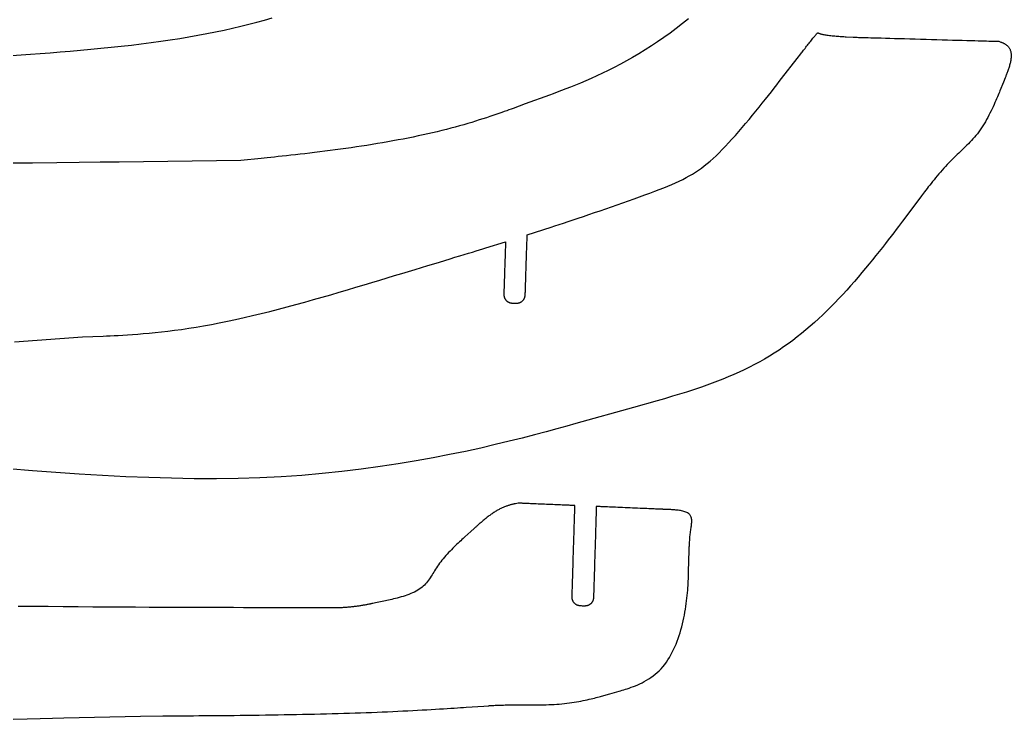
# Model space of a CAD drawing. Header units: millimetres. Extents: x -1769 to -890, y 59 to 562.
# Drawn here: x -1111.6 to -893.7, y 60.2 to 214 of the extents above; entities that cross this region are included whole.
import ezdxf

# ---------------------------------------------------------------- set-up
doc = ezdxf.new("R2010")
doc.units = ezdxf.units.MM

msp = doc.modelspace()

# ---------------------------------------------------------------- linework, layer by layer
at = {"flags": 128}
for points in [[(-964.60892, 214.228258), (-965.95639, 213.151328), (-967.311592, 212.102692), (-968.673319, 211.084442), (-970.040367, 210.098671), (-971.41153, 209.14747), (-972.785603, 208.232929), (-974.160986, 207.356683), (-975.534508, 206.518521), (-976.902604, 205.717778), (-978.261707, 204.953786), (-979.608251, 204.225875), (-980.938671, 203.533379), (-982.249402, 202.875632), (-983.536878, 202.251962), (-984.797533, 201.661705), (-986.027801, 201.104191), (-987.224117, 200.578753), (-988.382916, 200.084724), (-989.500632, 199.621435), (-990.573697, 199.18822), (-991.598549, 198.78441), (-992.57162, 198.409337), (-993.489346, 198.062334), (-994.34816, 197.742733), (-995.144498, 197.449867), (-1000.515353, 195.489807), (-1003.198463, 194.510764), (-1003.620871, 194.356721), (-1004.082426, 194.18893), (-1004.582033, 194.008327), (-1005.118592, 193.815851), (-1005.691006, 193.612438), (-1006.298178, 193.399025), (-1006.939008, 193.176551), (-1007.612399, 192.945951), (-1008.317254, 192.708164), (-1009.052472, 192.464125), (-1009.816958, 192.214774), (-1010.609614, 191.961046), (-1011.429341, 191.703881), (-1012.275042, 191.444213), (-1013.145617, 191.182982), (-1014.03997, 190.921123), (-1014.957002, 190.659574), (-1015.895616, 190.399273), (-1016.854714, 190.141156), (-1017.833197, 189.886161), (-1018.82999, 189.635077), (-1019.844101, 189.388093), (-1020.874566, 189.145251), (-1021.920415, 188.906594), (-1022.980681, 188.672162), (-1024.054396, 188.441997), (-1025.140592, 188.216142), (-1026.238302, 187.994637), (-1027.346557, 187.777524), (-1028.46439, 187.564845), (-1029.590834, 187.356642), (-1030.72492, 187.152955), (-1031.865681, 186.953828), (-1033.012148, 186.759301), (-1034.163356, 186.569415), (-1035.318335, 186.384214), (-1036.476118, 186.203738), (-1037.635737, 186.028028), (-1038.796225, 185.857127), (-1039.956613, 185.691077), (-1041.115626, 185.529918), (-1042.270751, 185.373693), (-1043.41917, 185.222444), (-1044.558062, 185.076214), (-1045.684606, 184.935043), (-1046.795983, 184.798976), (-1047.889374, 184.668054), (-1048.961957, 184.542317), (-1050.010913, 184.42181), (-1051.033421, 184.306574), (-1052.026663, 184.196651), (-1052.987817, 184.092083), (-1053.914065, 183.992914), (-1054.802585, 183.899183), (-1055.650558, 183.810935), (-1056.455163, 183.728211), (-1057.213581, 183.651052), (-1057.922993, 183.579502), (-1058.580576, 183.513603), (-1063.014666, 183.071083), (-1089.733371, 182.722558), (-1093.938943, 182.668047), (-1098.529545, 182.610598), (-1103.489429, 182.5525), (-1108.802844, 182.496043), (-1114.454043, 182.443515)], [(-1113.322045, 206.138228), (-1111.299636, 206.273062), (-1109.221792, 206.41729), (-1107.096166, 206.571212), (-1104.930405, 206.735125), (-1102.732157, 206.909328), (-1100.509073, 207.09412), (-1098.268801, 207.289799), (-1096.018988, 207.496667), (-1093.767287, 207.715019), (-1091.521343, 207.945157), (-1089.288807, 208.187377), (-1087.077327, 208.441981), (-1084.893422, 208.709263), (-1082.739089, 208.989513), (-1080.615195, 209.283015), (-1078.522607, 209.590057), (-1076.462192, 209.910925), (-1074.434816, 210.245904), (-1072.441347, 210.595281), (-1070.482651, 210.959341), (-1068.559596, 211.338372), (-1066.673048, 211.732659), (-1064.823874, 212.142488), (-1063.01294, 212.568144), (-1061.241115, 213.009916), (-1059.509265, 213.468086), (-1057.818256, 213.942944), (-1056.168956, 214.434775)], [(-1112.793127, 143.221349), (-1097.852457, 144.29121), (-1093.260773, 144.470418), (-1092.537838, 144.498867), (-1091.747559, 144.531345), (-1090.891469, 144.569196), (-1089.9711, 144.613759), (-1088.987983, 144.666377), (-1087.94365, 144.728392), (-1086.839633, 144.801145), (-1085.677465, 144.885977), (-1084.458676, 144.984231), (-1083.184799, 145.097248), (-1081.857367, 145.226369), (-1080.477909, 145.372937), (-1079.04796, 145.538293), (-1077.569049, 145.723778), (-1076.04271, 145.930735), (-1074.470475, 146.160506), (-1072.853875, 146.414431), (-1071.194442, 146.693852), (-1069.493708, 147.000111), (-1067.753205, 147.33455), (-1065.974949, 147.697916), (-1064.162897, 148.088581), (-1062.321488, 148.504323), (-1060.455164, 148.94292), (-1058.568364, 149.402148), (-1056.665528, 149.879787), (-1054.751098, 150.373612), (-1052.829512, 150.881403), (-1050.905213, 151.400936), (-1048.98264, 151.929989), (-1047.066233, 152.46634), (-1045.160434, 153.007768), (-1043.269681, 153.552049), (-1041.398416, 154.09696), (-1039.55108, 154.640281), (-1037.732111, 155.179788), (-1035.945951, 155.713258), (-1034.197041, 156.238471), (-1032.48982, 156.753203), (-1030.828728, 157.255232), (-1029.217517, 157.742687), (-1027.657174, 158.215098), (-1026.147999, 158.672348), (-1024.69029, 159.11432), (-1023.284346, 159.540893), (-1021.930463, 159.951952), (-1020.628945, 160.347378), (-1019.380085, 160.727053), (-1018.184185, 161.090859), (-1017.041542, 161.438679), (-1015.952456, 161.770394), (-1014.917225, 162.085885), (-1013.936146, 162.385037), (-1013.00952, 162.66773), (-1012.137645, 162.933846), (-1011.320818, 163.183268), (-1010.55934, 163.415877), (-1009.853507, 163.631557), (-1009.203621, 163.830187), (-1004.840496, 165.163932), (-1004.840504, 165.163702), (-1004.840557, 165.162093), (-1004.840701, 165.157725), (-1004.840982, 165.14922), (-1004.841446, 165.135198), (-1004.842137, 165.114279), (-1004.843101, 165.085085), (-1004.844385, 165.046236), (-1004.846033, 164.996353), (-1004.848091, 164.934057), (-1004.850605, 164.857967), (-1004.853621, 164.766706), (-1004.857182, 164.658895), (-1004.861338, 164.533153), (-1004.86613, 164.388101), (-1004.871606, 164.222361), (-1004.877811, 164.034553), (-1004.884792, 163.823296), (-1004.892592, 163.587214), (-1004.901258, 163.324925), (-1004.910813, 163.035742), (-1004.921187, 162.721732), (-1004.932292, 162.385653), (-1004.944033, 162.030265), (-1004.956322, 161.658326), (-1004.969068, 161.272595), (-1004.982177, 160.875829), (-1004.99556, 160.470788), (-1005.009125, 160.060229), (-1005.022781, 159.646912), (-1005.036437, 159.233596), (-1005.050002, 158.823038), (-1005.063385, 158.417997), (-1005.076493, 158.021231), (-1005.089239, 157.635499), (-1005.101527, 157.26356), (-1005.11327, 156.908173), (-1005.124374, 156.572094), (-1005.134749, 156.258084), (-1005.144304, 155.9689), (-1005.15297, 155.706612), (-1005.16077, 155.47053), (-1005.16775, 155.259273), (-1005.173955, 155.071465), (-1005.179431, 154.905724), (-1005.184224, 154.760673), (-1005.188379, 154.634931), (-1005.19194, 154.527119), (-1005.194956, 154.435858), (-1005.19747, 154.359769), (-1005.199529, 154.297473), (-1005.201176, 154.24759), (-1005.20246, 154.208741), (-1005.203425, 154.179547), (-1005.204115, 154.158628), (-1005.204579, 154.144606), (-1005.20486, 154.136101), (-1005.205004, 154.131733), (-1005.205057, 154.130124), (-1005.205065, 154.129894), (-1005.212213, 153.91299), (-1005.213316, 153.878859), (-1005.214386, 153.841662), (-1005.215282, 153.801588), (-1005.215865, 153.758823), (-1005.215994, 153.713556), (-1005.21553, 153.665973), (-1005.214332, 153.616265), (-1005.21226, 153.564617), (-1005.209173, 153.511218), (-1005.204933, 153.456255), (-1005.199397, 153.399916), (-1005.192427, 153.34239), (-1005.183881, 153.283864), (-1005.173621, 153.224526), (-1005.161506, 153.164563), (-1005.147395, 153.104163), (-1005.131148, 153.043514), (-1005.112625, 152.982805), (-1005.091686, 152.922221), (-1005.068191, 152.861952), (-1005.04204, 152.802172), (-1005.013294, 152.743001), (-1004.982057, 152.68455), (-1004.948431, 152.626924), (-1004.912517, 152.570231), (-1004.87442, 152.51458), (-1004.83424, 152.46008), (-1004.792079, 152.406836), (-1004.748041, 152.354957), (-1004.702228, 152.304552), (-1004.654742, 152.255728), (-1004.605685, 152.208594), (-1004.555161, 152.163255), (-1004.50327, 152.119823), (-1004.450116, 152.078402), (-1004.395802, 152.039102), (-1004.340428, 152.002031), (-1004.284098, 151.967296), (-1004.226914, 151.935005), (-1004.168978, 151.905268), (-1004.110408, 151.87815), (-1004.051383, 151.853564), (-1003.992099, 151.831381), (-1003.932746, 151.811473), (-1003.873524, 151.793712), (-1003.814623, 151.777968), (-1003.75624, 151.764114), (-1003.698568, 151.752021), (-1003.641802, 151.741561), (-1003.586136, 151.732604), (-1003.531765, 151.725023), (-1003.478882, 151.718689), (-1003.427683, 151.713475), (-1003.378362, 151.70925), (-1003.331114, 151.705888), (-1003.286131, 151.703258), (-1003.24361, 151.701235), (-1003.203743, 151.699687), (-1003.166727, 151.698488), (-1002.916853, 151.691424), (-1002.700909, 151.68538), (-1002.666928, 151.684452), (-1002.629898, 151.683571), (-1002.590005, 151.682878), (-1002.547437, 151.68251), (-1002.502384, 151.682607), (-1002.455034, 151.683307), (-1002.405575, 151.68475), (-1002.354194, 151.687072), (-1002.301082, 151.690415), (-1002.246425, 151.694917), (-1002.190414, 151.700716), (-1002.133235, 151.707951), (-1002.075077, 151.716762), (-1002.016128, 151.727285), (-1001.956577, 151.739661), (-1001.896612, 151.754029), (-1001.836422, 151.770528), (-1001.776195, 151.789296), (-1001.716119, 151.81047), (-1001.656383, 151.834193), (-1001.59716, 151.86056), (-1001.538569, 151.889511), (-1001.480715, 151.920946), (-1001.423699, 151.954763), (-1001.367627, 151.990862), (-1001.312603, 152.029141), (-1001.258729, 152.069498), (-1001.206111, 152.111834), (-1001.154853, 152.156047), (-1001.105057, 152.202036), (-1001.056827, 152.249699), (-1001.010269, 152.298937), (-1000.965485, 152.349647), (-1000.92258, 152.401729), (-1000.881657, 152.455083), (-1000.84282, 152.509605), (-1000.806173, 152.565196), (-1000.77182, 152.621755), (-1000.739865, 152.67918), (-1000.710413, 152.737371), (-1000.683527, 152.79621), (-1000.659122, 152.855517), (-1000.637074, 152.915097), (-1000.617255, 152.974752), (-1000.599543, 153.034288), (-1000.58381, 153.093507), (-1000.569934, 153.152212), (-1000.557787, 153.210209), (-1000.547247, 153.267302), (-1000.538187, 153.323292), (-1000.530484, 153.377985), (-1000.52401, 153.431185), (-1000.518642, 153.482695), (-1000.514255, 153.53232), (-1000.510724, 153.579861), (-1000.507923, 153.625125), (-1000.505726, 153.667915), (-1000.504011, 153.708033), (-1000.502652, 153.745285), (-1000.494488, 153.996753), (-1000.494479, 153.997017), (-1000.494419, 153.998866), (-1000.494256, 154.003885), (-1000.493938, 154.013659), (-1000.493415, 154.029773), (-1000.492635, 154.05381), (-1000.491545, 154.087358), (-1000.490096, 154.132001), (-1000.488235, 154.189323), (-1000.48591, 154.260909), (-1000.48307, 154.348344), (-1000.479665, 154.453214), (-1000.475642, 154.577104), (-1000.47095, 154.721597), (-1000.465537, 154.88828), (-1000.459352, 155.078737), (-1000.452345, 155.294552), (-1000.444461, 155.537312), (-1000.435652, 155.8086), (-1000.425865, 156.110002), (-1000.415074, 156.442311), (-1000.403356, 156.803148), (-1000.390815, 157.189344), (-1000.377553, 157.59773), (-1000.363674, 158.025135), (-1000.349281, 158.468389), (-1000.334475, 158.924322), (-1000.319362, 159.389765), (-1000.304041, 159.861548), (-1000.288618, 160.336501), (-1000.273195, 160.811454), (-1000.257875, 161.283237), (-1000.24276, 161.74868), (-1000.227955, 162.204614), (-1000.213561, 162.647868), (-1000.199682, 163.075273), (-1000.186421, 163.483658), (-1000.17388, 163.869854), (-1000.162163, 164.230692), (-1000.151372, 164.563), (-1000.141585, 164.864402), (-1000.132774, 165.135691), (-1000.124892, 165.37845), (-1000.117883, 165.594266), (-1000.111698, 165.784723), (-1000.106286, 165.951405), (-1000.101595, 166.095899), (-1000.097571, 166.219788), (-1000.094166, 166.324658), (-1000.091327, 166.412093), (-1000.089002, 166.48368), (-1000.08714, 166.541002), (-1000.08569, 166.585644), (-1000.084601, 166.619192), (-1000.08382, 166.64323), (-1000.083297, 166.659344), (-1000.08298, 166.669118), (-1000.082817, 166.674137), (-1000.082757, 166.675986), (-1000.082749, 166.67625), (-994.806904, 168.418684), (-993.977072, 168.692793), (-993.07478, 168.991099), (-992.106707, 169.311659), (-991.079531, 169.652535), (-989.999931, 170.011785), (-988.874584, 170.387467), (-987.710169, 170.777641), (-986.513364, 171.180368), (-985.290847, 171.593706), (-984.049296, 172.015714), (-982.795391, 172.444453), (-981.535808, 172.87798), (-980.277227, 173.314356), (-979.026325, 173.751639), (-977.789781, 174.18789), (-976.574273, 174.621168), (-975.38648, 175.049531), (-974.233079, 175.47104), (-973.120748, 175.883752), (-972.056167, 176.285729), (-971.044281, 176.675824), (-970.08311, 177.056076), (-969.168942, 177.429314), (-968.298067, 177.798374), (-967.466769, 178.166087), (-966.67134, 178.535284), (-965.908065, 178.908799), (-965.173234, 179.289465), (-964.463133, 179.680114), (-963.774053, 180.083577), (-963.102279, 180.502687), (-962.444101, 180.940279), (-961.795805, 181.399181), (-961.153682, 181.882229), (-960.514016, 182.392254), (-959.873099, 182.932089), (-959.227216, 183.504566), (-958.572657, 184.112517), (-957.905709, 184.758776), (-957.22266, 185.446174), (-956.520953, 186.176226), (-955.802651, 186.94518), (-955.070968, 187.747965), (-954.329124, 188.579512), (-953.580334, 189.43475), (-952.827816, 190.308609), (-952.074784, 191.196019), (-951.324459, 192.091909), (-950.580055, 192.99121), (-949.844788, 193.888851), (-949.121877, 194.779763), (-948.414539, 195.658873), (-947.725989, 196.521116), (-947.059444, 197.361416), (-946.418123, 198.174706), (-945.805241, 198.955917), (-945.224014, 199.699975), (-944.67766, 200.401813), (-944.169396, 201.05636), (-940.734222, 205.487311), (-939.917719, 206.540465), (-939.789338, 206.70605), (-939.650027, 206.885708), (-939.501102, 207.07772), (-939.343879, 207.280362), (-939.179676, 207.49191), (-939.009809, 207.710642), (-938.835593, 207.934837), (-938.658347, 208.16277), (-938.479387, 208.39272), (-938.300029, 208.622963), (-938.12159, 208.851779), (-937.945387, 209.077444), (-937.772736, 209.298234), (-937.604956, 209.512428), (-937.44336, 209.718304), (-937.289267, 209.914138), (-937.143993, 210.098207), (-937.008856, 210.268791), (-936.885171, 210.424165), (-936.774255, 210.562607), (-936.676903, 210.68285), (-936.591823, 210.785453), (-936.5172, 210.871426), (-936.451221, 210.941784), (-936.392073, 210.997541), (-936.33794, 211.039708), (-936.287008, 211.069299), (-936.237463, 211.087326), (-936.187492, 211.094804), (-936.13528, 211.092745), (-936.079014, 211.082161), (-936.016879, 211.064067), (-935.947061, 211.039474), (-935.867745, 211.009397), (-935.777119, 210.974849), (-935.673368, 210.93684), (-935.554678, 210.896387), (-935.419235, 210.854501), (-935.265225, 210.812194), (-935.090832, 210.770483), (-934.894902, 210.730204), (-934.678905, 210.691516), (-934.444967, 210.654397), (-934.195216, 210.618832), (-933.931781, 210.584802), (-933.656789, 210.552289), (-933.372366, 210.521276), (-933.080643, 210.491746), (-932.783744, 210.463679), (-932.483798, 210.437059), (-932.182933, 210.411867), (-931.883278, 210.388086), (-931.586958, 210.365698), (-931.296101, 210.344685), (-931.012836, 210.32503), (-930.73929, 210.306713), (-930.477591, 210.289719), (-930.229866, 210.27403), (-929.998242, 210.259626), (-928.427713, 210.163112), (-928.427045, 210.163093), (-928.422373, 210.162961), (-928.409691, 210.162601), (-928.384994, 210.1619), (-928.344279, 210.160747), (-928.283539, 210.159023), (-928.19877, 210.15662), (-928.085966, 210.153422), (-927.941124, 210.149315), (-927.760239, 210.144186), (-927.539304, 210.137921), (-927.274317, 210.130408), (-926.961271, 210.121531), (-926.596163, 210.111179), (-926.174987, 210.099237), (-925.693737, 210.085591), (-925.148411, 210.070128), (-924.535001, 210.052736), (-923.849505, 210.033299), (-923.087916, 210.011704), (-922.248234, 209.987895), (-921.336463, 209.962042), (-920.360615, 209.934373), (-919.3287, 209.905113), (-918.248725, 209.874491), (-917.128703, 209.842733), (-915.976642, 209.810067), (-914.800552, 209.77672), (-913.608443, 209.742918), (-912.408324, 209.708889), (-911.208204, 209.67486), (-910.016095, 209.641058), (-908.840004, 209.607711), (-907.687943, 209.575044), (-906.567921, 209.543287), (-905.487946, 209.512665), (-904.456031, 209.483405), (-903.480183, 209.455736), (-902.568413, 209.429883), (-901.72873, 209.406074), (-900.967141, 209.384479), (-900.281645, 209.365042), (-899.668236, 209.347649), (-899.122909, 209.332187), (-898.64166, 209.318541), (-898.220484, 209.306599), (-897.855375, 209.296247), (-897.542329, 209.287371), (-897.277342, 209.279857), (-897.056408, 209.273592), (-896.875522, 209.268463), (-896.73068, 209.264356), (-896.617877, 209.261157), (-896.533107, 209.258754), (-896.472367, 209.257032), (-896.431652, 209.255877), (-896.406955, 209.255177), (-896.394273, 209.254818), (-896.389601, 209.254685), (-896.388933, 209.254666), (-895.961664, 209.090982), (-895.894469, 209.065177), (-895.821458, 209.036766), (-895.743229, 209.005599), (-895.660377, 208.971525), (-895.573494, 208.934392), (-895.483178, 208.894052), (-895.390021, 208.850352), (-895.29462, 208.803144), (-895.19757, 208.752275), (-895.099466, 208.697595), (-895.000902, 208.638954), (-894.902473, 208.576202), (-894.804774, 208.509187), (-894.708401, 208.437758), (-894.613947, 208.361766), (-894.522009, 208.28106), (-894.433181, 208.195488), (-894.348058, 208.104902), (-894.267235, 208.00915), (-894.191306, 207.90808), (-894.120772, 207.80158), (-894.055741, 207.689684), (-893.99623, 207.572462), (-893.942253, 207.449983), (-893.893824, 207.322321), (-893.850959, 207.189545), (-893.813671, 207.051726), (-893.781977, 206.908933), (-893.75589, 206.76124), (-893.735426, 206.608715), (-893.720598, 206.451428), (-893.711423, 206.289452), (-893.707913, 206.122857), (-893.710086, 205.951714), (-893.717953, 205.776093), (-893.731532, 205.596064), (-893.750836, 205.411698), (-893.77588, 205.223068), (-893.806678, 205.030241), (-893.843247, 204.83329), (-893.885508, 204.632407), (-893.93302, 204.428272), (-893.985253, 204.221686), (-894.041672, 204.013451), (-894.101745, 203.804367), (-894.16494, 203.595238), (-894.230725, 203.386863), (-894.298567, 203.180046), (-894.367934, 202.975587), (-894.438292, 202.774287), (-894.50911, 202.576949), (-894.579855, 202.384373), (-894.649995, 202.197362), (-894.718997, 202.016717), (-894.786329, 201.843239), (-894.851458, 201.67773), (-894.913852, 201.520991), (-894.972978, 201.373824), (-895.028304, 201.237031), (-895.403631, 200.312984), (-896.185194, 198.388461), (-896.308248, 198.085715), (-896.442766, 197.756303), (-896.588493, 197.402426), (-896.745167, 197.026284), (-896.912533, 196.63008), (-897.090331, 196.216015), (-897.278303, 195.786291), (-897.476193, 195.343108), (-897.68374, 194.888667), (-897.900687, 194.425172), (-898.126777, 193.954821), (-898.361749, 193.479817), (-898.605348, 193.002362), (-898.857314, 192.524656), (-899.117389, 192.048902), (-899.385316, 191.577299), (-899.660835, 191.11205), (-899.943689, 190.655356), (-900.23362, 190.209418), (-900.530369, 189.776438), (-900.833671, 189.358031), (-901.143223, 188.953468), (-901.458718, 188.561434), (-901.779846, 188.180615), (-902.1063, 187.809694), (-902.437768, 187.447358), (-902.773943, 187.092292), (-903.114517, 186.743181), (-903.45918, 186.398708), (-903.807622, 186.057562), (-904.159535, 185.718424), (-904.514609, 185.379983), (-904.872538, 185.040921), (-905.23301, 184.699924), (-905.595718, 184.355678), (-905.960352, 184.006867), (-906.326604, 183.652177), (-906.694163, 183.290292), (-907.062723, 182.919898), (-907.431973, 182.539679), (-907.801498, 182.148841), (-908.170451, 181.748663), (-908.537882, 181.340944), (-908.902837, 180.927485), (-909.264365, 180.510083), (-909.621512, 180.09054), (-909.973327, 179.670654), (-910.318858, 179.252223), (-910.65715, 178.837049), (-910.987254, 178.42693), (-911.308216, 178.023665), (-911.619083, 177.629054), (-911.918904, 177.244896), (-912.206726, 176.87299), (-912.481596, 176.515137), (-912.742563, 176.173134), (-912.988674, 175.848783), (-913.218977, 175.543881), (-913.432518, 175.260228), (-914.87271, 173.343093), (-917.593296, 169.721503), (-918.021497, 169.151688), (-918.488758, 168.53107), (-918.993332, 167.863166), (-919.533469, 167.151495), (-920.10742, 166.399576), (-920.713439, 165.610928), (-921.349775, 164.78907), (-922.014681, 163.937521), (-922.706408, 163.059802), (-923.423209, 162.159428), (-924.163334, 161.239922), (-924.925034, 160.304801), (-925.706563, 159.357584), (-926.506171, 158.40179), (-927.322108, 157.440938), (-928.152629, 156.478548), (-928.995984, 155.518138), (-929.850423, 154.563228), (-930.714199, 153.617336), (-931.585564, 152.683981), (-932.463183, 151.766124), (-933.347369, 150.864496), (-934.238854, 149.979264), (-935.138366, 149.110601), (-936.046633, 148.258677), (-936.964386, 147.423662), (-937.892352, 146.605728), (-938.831261, 145.805045), (-939.781841, 145.021783), (-940.744822, 144.256114), (-941.720933, 143.508209), (-942.710901, 142.778236), (-943.715458, 142.066368), (-944.735331, 141.372775), (-945.771249, 140.697628), (-946.823941, 140.041097), (-947.894137, 139.403353), (-948.982565, 138.784567), (-950.089954, 138.184909), (-951.217034, 137.60455), (-952.363681, 137.043627), (-953.526373, 136.50214), (-954.700736, 135.980056), (-955.882394, 135.47734), (-957.066974, 134.99396), (-958.250102, 134.52988), (-959.427402, 134.085069), (-960.594501, 133.659494), (-961.747024, 133.253119), (-962.880597, 132.865911), (-963.990846, 132.497837), (-965.073396, 132.148862), (-966.123873, 131.818955), (-967.137902, 131.508081), (-968.11111, 131.216206), (-969.039121, 130.943296), (-969.917562, 130.689318), (-970.742059, 130.454241), (-971.508236, 130.238027), (-976.682909, 128.787458), (-989.390829, 125.225585), (-991.391477, 124.66577), (-993.577646, 124.059603), (-995.944239, 123.414163), (-998.486159, 122.736525), (-1001.198306, 122.033766), (-1004.075586, 121.312965), (-1007.112899, 120.581198), (-1010.305148, 119.845541), (-1013.647236, 119.113072), (-1017.134066, 118.390868), (-1020.76054, 117.686006), (-1024.521559, 117.005562), (-1028.412027, 116.356615), (-1032.426846, 115.74624), (-1036.560919, 115.181515), (-1040.80915, 114.669517), (-1045.166438, 114.217322), (-1049.627687, 113.832008), (-1054.187801, 113.520651), (-1058.841681, 113.29033), (-1063.583642, 113.145969), (-1068.405656, 113.083891), (-1073.299104, 113.098269), (-1078.25537, 113.183274), (-1083.265837, 113.333078), (-1088.321887, 113.541852), (-1093.414903, 113.803769), (-1098.536268, 114.113), (-1103.677366, 114.463717), (-1108.829579, 114.85009), (-1113.98429, 115.266294)], [(-970.050156, 106.356139), (-970.050465, 106.356153), (-970.052629, 106.356245), (-970.058502, 106.356496), (-970.069939, 106.356984), (-970.088794, 106.357787), (-970.116922, 106.358988), (-970.156177, 106.360662), (-970.208415, 106.362891), (-970.275489, 106.365753), (-970.359255, 106.369327), (-970.461567, 106.373691), (-970.584279, 106.378928), (-970.729246, 106.385112), (-970.898322, 106.392326), (-971.093363, 106.400647), (-971.316223, 106.410155), (-971.568757, 106.420929), (-971.852818, 106.433049), (-972.170263, 106.446593), (-972.522944, 106.461639), (-972.91179, 106.478229), (-973.334019, 106.496243), (-973.78592, 106.515523), (-974.263787, 106.535911), (-974.763908, 106.557248), (-975.282575, 106.579377), (-975.816079, 106.602138), (-976.360711, 106.625375), (-976.912761, 106.648927), (-977.46852, 106.672638), (-978.024279, 106.69635), (-978.576329, 106.719902), (-979.12096, 106.743138), (-979.654464, 106.7659), (-980.173132, 106.788029), (-980.673253, 106.809366), (-981.151119, 106.829753), (-981.603021, 106.849034), (-982.02525, 106.867048), (-982.414096, 106.883638), (-982.766777, 106.898685), (-983.084221, 106.912228), (-983.368283, 106.924348), (-983.620816, 106.935122), (-983.843676, 106.94463), (-984.038718, 106.952951), (-984.207795, 106.960164), (-984.352762, 106.96635), (-984.475474, 106.971585), (-984.577785, 106.975951), (-984.661551, 106.979524), (-984.728626, 106.982385), (-984.780863, 106.984614), (-984.820118, 106.986289), (-984.848246, 106.987489), (-984.867102, 106.988294), (-984.878538, 106.988782), (-984.884411, 106.989032), (-984.886574, 106.989125), (-984.886884, 106.989138), (-984.886896, 106.98873), (-984.886984, 106.985875), (-984.887222, 106.978124), (-984.887687, 106.963032), (-984.888453, 106.938149), (-984.889595, 106.90103), (-984.891191, 106.849227), (-984.893312, 106.780291), (-984.896036, 106.691775), (-984.899439, 106.581232), (-984.903595, 106.446216), (-984.90858, 106.284277), (-984.914468, 106.09297), (-984.921337, 105.869845), (-984.929259, 105.612458), (-984.938312, 105.318358), (-984.94857, 104.9851), (-984.960108, 104.610235), (-984.973003, 104.191316), (-984.987329, 103.725896), (-985.003124, 103.212751), (-985.020275, 102.655553), (-985.038631, 102.059196), (-985.058042, 101.428574), (-985.078358, 100.768584), (-985.099426, 100.084118), (-985.121097, 99.380074), (-985.14322, 98.661345), (-985.165645, 97.932826), (-985.18822, 97.199413), (-985.210795, 96.465999), (-985.233218, 95.73748), (-985.255342, 95.018752), (-985.277013, 94.314707), (-985.298081, 93.630242), (-985.318396, 92.970252), (-985.337808, 92.33963), (-985.356164, 91.743272), (-985.373315, 91.186074), (-985.38911, 90.672929), (-985.403436, 90.20751), (-985.416331, 89.788591), (-985.427869, 89.413726), (-985.438127, 89.080468), (-985.44718, 88.786368), (-985.455102, 88.528979), (-985.46197, 88.305855), (-985.467859, 88.114548), (-985.472844, 87.952609), (-985.477, 87.817593), (-985.480402, 87.70705), (-985.483127, 87.618535), (-985.485249, 87.549599), (-985.486843, 87.497795), (-985.487985, 87.460676), (-985.488752, 87.435794), (-985.489216, 87.420702), (-985.489454, 87.412951), (-985.489543, 87.410096), (-985.489556, 87.409688), (-985.496395, 87.192245), (-985.497493, 87.15803), (-985.498821, 87.120751), (-985.500504, 87.080604), (-985.502666, 87.037785), (-985.505438, 86.992493), (-985.508943, 86.944923), (-985.513309, 86.895273), (-985.51866, 86.843738), (-985.525124, 86.790518), (-985.532827, 86.735807), (-985.541895, 86.679804), (-985.552455, 86.622703), (-985.564631, 86.564704), (-985.578552, 86.506002), (-985.594343, 86.446795), (-985.612131, 86.387278), (-985.63204, 86.32765), (-985.654199, 86.268106), (-985.678733, 86.208844), (-985.705768, 86.150062), (-985.735391, 86.091938), (-985.767537, 86.03459), (-985.802098, 85.978119), (-985.838969, 85.922624), (-985.878044, 85.868208), (-985.919217, 85.81497), (-985.962381, 85.76301), (-986.007432, 85.712429), (-986.054262, 85.663327), (-986.102767, 85.615806), (-986.152839, 85.569966), (-986.204373, 85.525907), (-986.257265, 85.483729), (-986.311406, 85.443534), (-986.366692, 85.40542), (-986.423016, 85.369491), (-986.480272, 85.335845), (-986.538355, 85.304583), (-986.597159, 85.275807), (-986.656577, 85.249614), (-986.71649, 85.226069), (-986.776724, 85.20507), (-986.837092, 85.186477), (-986.897407, 85.170153), (-986.957481, 85.155958), (-987.017127, 85.143752), (-987.076157, 85.133396), (-987.134384, 85.124752), (-987.191621, 85.117678), (-987.24768, 85.112037), (-987.302374, 85.107689), (-987.355516, 85.104495), (-987.406917, 85.102316), (-987.456391, 85.101012), (-987.503751, 85.100444), (-987.548809, 85.100472), (-987.591378, 85.100958), (-987.63127, 85.101762), (-987.668298, 85.102746), (-987.918196, 85.11041), (-988.134115, 85.117092), (-988.168091, 85.118166), (-988.205108, 85.119467), (-988.244974, 85.121124), (-988.287492, 85.123263), (-988.332466, 85.126014), (-988.379702, 85.129501), (-988.429004, 85.133854), (-988.480175, 85.1392), (-988.533021, 85.145666), (-988.587347, 85.153381), (-988.642956, 85.162471), (-988.699653, 85.173064), (-988.757242, 85.185288), (-988.815529, 85.19927), (-988.874317, 85.215136), (-988.933412, 85.233017), (-988.992616, 85.253038), (-989.051735, 85.275327), (-989.110574, 85.300012), (-989.168936, 85.327219), (-989.226643, 85.357039), (-989.283578, 85.389402), (-989.339642, 85.424202), (-989.394736, 85.461331), (-989.448758, 85.500682), (-989.50161, 85.542148), (-989.55319, 85.585623), (-989.603401, 85.630998), (-989.652142, 85.678167), (-989.699313, 85.727023), (-989.744814, 85.777458), (-989.788546, 85.829366), (-989.830408, 85.882639), (-989.8703, 85.93717), (-989.908125, 85.992852), (-989.943781, 86.049577), (-989.977167, 86.10724), (-990.008186, 86.165733), (-990.036736, 86.224948), (-990.062719, 86.284778), (-990.086073, 86.345103), (-990.106898, 86.405748), (-990.125332, 86.466524), (-990.141514, 86.527244), (-990.155581, 86.587719), (-990.167674, 86.64776), (-990.177928, 86.707178), (-990.186483, 86.765787), (-990.193479, 86.823397), (-990.199053, 86.879819), (-990.203342, 86.934866), (-990.206487, 86.98835), (-990.208625, 87.040081), (-990.209894, 87.089871), (-990.210434, 87.137533), (-990.210383, 87.182877), (-990.209878, 87.225715), (-990.209059, 87.265859), (-990.208063, 87.303121), (-990.200321, 87.554597), (-990.200308, 87.555005), (-990.200221, 87.557869), (-990.199981, 87.56564), (-990.199514, 87.580775), (-990.198746, 87.605728), (-990.197599, 87.642951), (-990.195998, 87.6949), (-990.193869, 87.76403), (-990.191134, 87.852795), (-990.187719, 87.963647), (-990.183548, 88.099044), (-990.178545, 88.261437), (-990.172635, 88.453282), (-990.165742, 88.677033), (-990.157791, 88.935144), (-990.148705, 89.230071), (-990.138409, 89.564266), (-990.126828, 89.940184), (-990.113886, 90.36028), (-990.099508, 90.827007), (-990.083655, 91.341595), (-990.06644, 91.900358), (-990.048017, 92.498392), (-990.028535, 93.130785), (-990.008146, 93.79263), (-989.987, 94.479019), (-989.96525, 95.185042), (-989.943045, 95.905791), (-989.920539, 96.636356), (-989.897882, 97.37183), (-989.875223, 98.107305), (-989.852717, 98.837871), (-989.830513, 99.558619), (-989.808762, 100.264643), (-989.787617, 100.95103), (-989.767227, 101.612875), (-989.747745, 102.24527), (-989.729322, 102.843302), (-989.712107, 103.402067), (-989.696254, 103.916653), (-989.681876, 104.383381), (-989.668934, 104.803478), (-989.657353, 105.179395), (-989.647058, 105.513591), (-989.637971, 105.808516), (-989.63002, 106.066628), (-989.623128, 106.290379), (-989.617217, 106.482224), (-989.612214, 106.644617), (-989.608043, 106.780014), (-989.604628, 106.890867), (-989.601893, 106.97963), (-989.599764, 107.04876), (-989.598163, 107.10071), (-989.597017, 107.137934), (-989.596248, 107.162885), (-989.595781, 107.178021), (-989.595542, 107.185792), (-989.595454, 107.188656), (-989.595442, 107.189065), (-989.595701, 107.189076), (-989.597524, 107.189154), (-989.602469, 107.189365), (-989.6121, 107.189776), (-989.627978, 107.190453), (-989.651665, 107.191465), (-989.684721, 107.192875), (-989.72871, 107.194753), (-989.785194, 107.197164), (-989.855733, 107.200174), (-989.94189, 107.203851), (-990.045225, 107.208261), (-990.167301, 107.213471), (-990.30968, 107.219548), (-990.473924, 107.226558), (-990.661594, 107.234567), (-990.874253, 107.243643), (-991.113461, 107.253853), (-991.38078, 107.265261), (-991.677773, 107.277937), (-992.005219, 107.291912), (-992.360777, 107.307087), (-992.741323, 107.323328), (-993.143734, 107.340502), (-993.564885, 107.358476), (-994.001654, 107.377118), (-994.450917, 107.396291), (-994.90955, 107.415865), (-995.374431, 107.435706), (-995.842435, 107.45568), (-996.310438, 107.475653), (-996.775319, 107.495494), (-997.233952, 107.515068), (-997.683215, 107.534242), (-998.119984, 107.552883), (-998.541135, 107.570857), (-998.943545, 107.588032), (-999.324092, 107.604273), (-999.67965, 107.619448), (-1000.007096, 107.633423), (-1000.304089, 107.646098), (-1000.571409, 107.657507), (-1000.810616, 107.667716), (-1001.023274, 107.676792), (-1001.210944, 107.684801), (-1001.375188, 107.691811), (-1001.517567, 107.697888), (-1001.639643, 107.703098), (-1001.74298, 107.707508), (-1001.829136, 107.711186), (-1001.899675, 107.714196), (-1001.956158, 107.716607), (-1002.000148, 107.718484), (-1002.033204, 107.719895), (-1002.056891, 107.720906), (-1002.072769, 107.721583), (-1002.0824, 107.721995), (-1002.087345, 107.722206), (-1002.089167, 107.722283), (-1002.089427, 107.722294), (-1002.633547, 107.605222), (-1002.719182, 107.586766), (-1002.812596, 107.566454), (-1002.913407, 107.544184), (-1003.021232, 107.519856), (-1003.135688, 107.493369), (-1003.256393, 107.464623), (-1003.382964, 107.433517), (-1003.51502, 107.399951), (-1003.652176, 107.363822), (-1003.794051, 107.325032), (-1003.940261, 107.283479), (-1004.090425, 107.239063), (-1004.244159, 107.191682), (-1004.401082, 107.141237), (-1004.56081, 107.087627), (-1004.722961, 107.030751), (-1004.887152, 106.970508), (-1005.053001, 106.906798), (-1005.220126, 106.83952), (-1005.388142, 106.768572), (-1005.556731, 106.693882), (-1005.725824, 106.615476), (-1005.895411, 106.533408), (-1006.065487, 106.447732), (-1006.236044, 106.358503), (-1006.407075, 106.265774), (-1006.578572, 106.169597), (-1006.750528, 106.070028), (-1006.922936, 105.967121), (-1007.09579, 105.860927), (-1007.269081, 105.751503), (-1007.442802, 105.638902), (-1007.616946, 105.523177), (-1007.791507, 105.404382), (-1007.966475, 105.282572), (-1008.141846, 105.157799), (-1008.31761, 105.030118), (-1008.493762, 104.899581), (-1008.670292, 104.766245), (-1008.847196, 104.630161), (-1009.024388, 104.491467), (-1009.201475, 104.350625), (-1009.377985, 104.208181), (-1009.553453, 104.06468), (-1009.727403, 103.920669), (-1009.899369, 103.776693), (-1010.06888, 103.633296), (-1010.235464, 103.491026), (-1010.398653, 103.350427), (-1010.557977, 103.212046), (-1010.712964, 103.076427), (-1010.863146, 102.944116), (-1011.008052, 102.81566), (-1011.147211, 102.691603), (-1011.280153, 102.57249), (-1011.40641, 102.458868), (-1011.52551, 102.351283), (-1011.636983, 102.25028), (-1011.74036, 102.156403), (-1012.437634, 101.522299), (-1013.754042, 100.324951), (-1013.961087, 100.136539), (-1014.186147, 99.931187), (-1014.42749, 99.709918), (-1014.683381, 99.473749), (-1014.952091, 99.223705), (-1015.231886, 98.960803), (-1015.521036, 98.686068), (-1015.817808, 98.400517), (-1016.120469, 98.105173), (-1016.427288, 97.801056), (-1016.736532, 97.489186), (-1017.046471, 97.170586), (-1017.355371, 96.846276), (-1017.6615, 96.517276), (-1017.963127, 96.184607), (-1018.25852, 95.84929), (-1018.545946, 95.512347), (-1018.823673, 95.174797), (-1019.08997, 94.837662), (-1019.343104, 94.501962), (-1019.581948, 94.168609), (-1019.807788, 93.838073), (-1020.022519, 93.510714), (-1020.228031, 93.186894), (-1020.426218, 92.866974), (-1020.618971, 92.551315), (-1020.808182, 92.240276), (-1020.995744, 91.93422), (-1021.183549, 91.633508), (-1021.373489, 91.338498), (-1021.567457, 91.049553), (-1021.767344, 90.767033), (-1021.975043, 90.4913), (-1022.192446, 90.222714), (-1022.421445, 89.961635), (-1022.663932, 89.708427), (-1022.921801, 89.463447), (-1023.196941, 89.227058), (-1023.491247, 88.999619), (-1023.80661, 88.781493), (-1024.144184, 88.572948), (-1024.50217, 88.373884), (-1024.878031, 88.184108), (-1025.269228, 88.00343), (-1025.673225, 87.831656), (-1026.087484, 87.668594), (-1026.509467, 87.514052), (-1026.936636, 87.367839), (-1027.366456, 87.229763), (-1027.796387, 87.09963), (-1028.223892, 86.977248), (-1028.646433, 86.862427), (-1029.061475, 86.754975), (-1029.466478, 86.654697), (-1029.858906, 86.561402), (-1030.23622, 86.474901), (-1030.595883, 86.394997), (-1030.935358, 86.321502), (-1031.252107, 86.25422), (-1033.396981, 85.80423), (-1034.036762, 85.670008), (-1034.137453, 85.648893), (-1034.247294, 85.625923), (-1034.36584, 85.601256), (-1034.492642, 85.575046), (-1034.627257, 85.547453), (-1034.769235, 85.518635), (-1034.918132, 85.488747), (-1035.0735, 85.457949), (-1035.234894, 85.426396), (-1035.401868, 85.394246), (-1035.573974, 85.361658), (-1035.750766, 85.328789), (-1035.931798, 85.295796), (-1036.116623, 85.262834), (-1036.304796, 85.230065), (-1036.495869, 85.197644), (-1036.689398, 85.165729), (-1036.884933, 85.134476), (-1037.08203, 85.104044), (-1037.280242, 85.07459), (-1037.479197, 85.046244), (-1037.678817, 85.019029), (-1037.8791, 84.992938), (-1038.080041, 84.967965), (-1038.28164, 84.944106), (-1038.483891, 84.921354), (-1038.686792, 84.899705), (-1038.89034, 84.879153), (-1039.094533, 84.859692), (-1039.299365, 84.841316), (-1039.504835, 84.824021), (-1039.71094, 84.807801), (-1039.917675, 84.792649), (-1040.12504, 84.778562), (-1040.333029, 84.765532), (-1040.54164, 84.753555), (-1040.75087, 84.742625), (-1040.960716, 84.732736), (-1041.171174, 84.723884), (-1041.382242, 84.716062), (-1041.593821, 84.709257), (-1041.805433, 84.703416), (-1042.016504, 84.698485), (-1042.22646, 84.694403), (-1042.434726, 84.69111), (-1042.640728, 84.688551), (-1042.843893, 84.686664), (-1043.043649, 84.685392), (-1043.239419, 84.684676), (-1043.430629, 84.684458), (-1043.616708, 84.684679), (-1043.79708, 84.685279), (-1043.971172, 84.686203), (-1044.138408, 84.687389), (-1044.298218, 84.688779), (-1044.450023, 84.690316), (-1044.593253, 84.69194), (-1044.727334, 84.693592), (-1044.85169, 84.695215), (-1045.690535, 84.706553), (-1056.7415, 84.729066), (-1058.480639, 84.732633), (-1060.377221, 84.736665), (-1062.42292, 84.741291), (-1064.609415, 84.74664), (-1066.92838, 84.752837), (-1069.371495, 84.760012), (-1071.930435, 84.768291), (-1074.596878, 84.777805), (-1077.362501, 84.78868), (-1080.218978, 84.801043), (-1083.157989, 84.815024), (-1086.17121, 84.830749), (-1089.250318, 84.848348), (-1092.386988, 84.867948), (-1095.572899, 84.889676), (-1098.799727, 84.913661), (-1102.05915, 84.940031), (-1105.342843, 84.968914), (-1108.642484, 85.000437), (-1111.949749, 85.034729)], [(-1113.067331, 60.227925), (-1109.994662, 60.30061), (-1107.103905, 60.370202), (-1104.404155, 60.436117), (-1101.904502, 60.497775), (-1085.061806, 60.915959), (-1080.152958, 60.946231), (-1079.380505, 60.951005), (-1078.538562, 60.956269), (-1077.631271, 60.962061), (-1076.662777, 60.968417), (-1075.637222, 60.975372), (-1074.558748, 60.982965), (-1073.431498, 60.991231), (-1072.259616, 61.000206), (-1071.047243, 61.009928), (-1069.798523, 61.020433), (-1068.517599, 61.031756), (-1067.208614, 61.043937), (-1065.875709, 61.05701), (-1064.523029, 61.07101), (-1063.154716, 61.085978), (-1061.774914, 61.101947), (-1060.387763, 61.118955), (-1058.997408, 61.137038), (-1057.607992, 61.156233), (-1056.223656, 61.176575), (-1054.847893, 61.198102), (-1053.481585, 61.220843), (-1052.12496, 61.244828), (-1050.77825, 61.270085), (-1049.441685, 61.296646), (-1048.115494, 61.324539), (-1046.799908, 61.353794), (-1045.495157, 61.384442), (-1044.201471, 61.416509), (-1042.919082, 61.450027), (-1041.648217, 61.485025), (-1040.389108, 61.521533), (-1039.141984, 61.559581), (-1037.907077, 61.599197), (-1036.684615, 61.640411), (-1035.47483, 61.683252), (-1034.277951, 61.727751), (-1033.094209, 61.773938), (-1031.923833, 61.82184), (-1030.767054, 61.871488), (-1029.62437, 61.922864), (-1028.49735, 61.975755), (-1027.387833, 62.029902), (-1026.297655, 62.085047), (-1025.228656, 62.14093), (-1024.182672, 62.19729), (-1023.161542, 62.253869), (-1022.167103, 62.310407), (-1021.201192, 62.366645), (-1020.265648, 62.422321), (-1019.362309, 62.47718), (-1018.493011, 62.530959), (-1017.659593, 62.5834), (-1016.863893, 62.634242), (-1016.107749, 62.683229), (-1015.392997, 62.730098), (-1014.721476, 62.774589), (-1014.095024, 62.816447), (-1013.515477, 62.855407), (-1009.612558, 63.118832), (-1008.693735, 63.180856), (-1008.548984, 63.190603), (-1008.390236, 63.201145), (-1008.217275, 63.212348), (-1008.029884, 63.224075), (-1007.827849, 63.236194), (-1007.610955, 63.248569), (-1007.378985, 63.261063), (-1007.131724, 63.273544), (-1006.868957, 63.285875), (-1006.590468, 63.297923), (-1006.296042, 63.309551), (-1005.985463, 63.320626), (-1005.658516, 63.331011), (-1005.314985, 63.340573), (-1004.954655, 63.349176), (-1004.577311, 63.356685), (-1004.182736, 63.362966), (-1003.770715, 63.367883), (-1003.341034, 63.371301), (-1002.893476, 63.373085), (-1002.42808, 63.373202), (-1001.945909, 63.372014), (-1001.44828, 63.369984), (-1000.936508, 63.367577), (-1000.411911, 63.365257), (-999.875805, 63.363487), (-999.329507, 63.362732), (-998.774333, 63.363453), (-998.211602, 63.366117), (-997.642628, 63.371186), (-997.068729, 63.379124), (-996.491221, 63.390395), (-995.911422, 63.405462), (-995.330647, 63.42479), (-994.750214, 63.448841), (-994.171438, 63.478081), (-993.595637, 63.512972), (-993.024129, 63.553979), (-992.458228, 63.601564), (-991.899252, 63.656192), (-991.348427, 63.718132), (-990.806612, 63.786869), (-990.274579, 63.861695), (-989.753096, 63.941901), (-989.242932, 64.026779), (-988.744858, 64.11562), (-988.259643, 64.207716), (-987.788057, 64.302356), (-987.330869, 64.398833), (-986.888848, 64.496438), (-986.462765, 64.594461), (-986.053388, 64.692194), (-985.661488, 64.78893), (-985.287834, 64.883958), (-984.933196, 64.97657), (-984.598342, 65.066058), (-984.284043, 65.151712), (-983.991068, 65.232824), (-983.720187, 65.308684), (-981.896642, 65.823152), (-979.899411, 66.386587), (-979.585241, 66.475467), (-979.243478, 66.573635), (-978.876483, 66.681928), (-978.486624, 66.801181), (-978.076262, 66.93223), (-977.647762, 67.075913), (-977.203489, 67.233066), (-976.745808, 67.404524), (-976.277081, 67.591124), (-975.799672, 67.793703), (-975.315948, 68.013097), (-974.828271, 68.250141), (-974.339006, 68.505673), (-973.850515, 68.780529), (-973.365166, 69.075545), (-972.885321, 69.391557), (-972.413343, 69.729402), (-971.9516, 70.089915), (-971.502451, 70.473935), (-971.068264, 70.882296), (-970.650963, 71.315462), (-970.250713, 71.772413), (-969.867242, 72.25175), (-969.500275, 72.752079), (-969.149539, 73.272004), (-968.814762, 73.810131), (-968.495669, 74.365064), (-968.191988, 74.935406), (-967.903444, 75.519765), (-967.629764, 76.116743), (-967.370677, 76.724946), (-967.125906, 77.342977), (-966.895179, 77.969443), (-966.678223, 78.602946), (-966.474764, 79.242093), (-966.284529, 79.885487), (-966.107245, 80.531734), (-965.942638, 81.179437), (-965.790434, 81.827203), (-965.650361, 82.473634), (-965.522098, 83.117334), (-965.405137, 83.756896), (-965.298927, 84.390912), (-965.20291, 85.017973), (-965.116534, 85.636671), (-965.039246, 86.245597), (-964.970489, 86.843342), (-964.909711, 87.428499), (-964.856358, 87.999657), (-964.809876, 88.55541), (-964.769712, 89.094347), (-964.735309, 89.615062), (-964.706115, 90.116144), (-964.681576, 90.596186), (-964.661137, 91.053778), (-964.644244, 91.487514), (-964.630345, 91.895983), (-964.618885, 92.277778), (-964.609308, 92.631488), (-964.549294, 95.015734), (-964.521846, 96.103654), (-964.517505, 96.274824), (-964.512639, 96.461245), (-964.507135, 96.661852), (-964.500882, 96.875575), (-964.493767, 97.101351), (-964.485678, 97.338111), (-964.4765, 97.584788), (-964.466124, 97.840314), (-964.454433, 98.103625), (-964.441318, 98.373652), (-964.426664, 98.649328), (-964.410361, 98.929586), (-964.392293, 99.213361), (-964.372351, 99.499584), (-964.35042, 99.787189), (-964.326387, 100.075109), (-964.300141, 100.362276), (-964.271569, 100.647625), (-964.240557, 100.930088), (-964.206994, 101.208597), (-964.170977, 101.482218), (-964.133445, 101.750543), (-964.095547, 102.013293), (-964.058432, 102.270191), (-964.023248, 102.520961), (-963.991145, 102.765323), (-963.963272, 103.003002), (-963.940777, 103.233721), (-963.92481, 103.457202), (-963.91652, 103.673166), (-963.917056, 103.881339), (-963.927566, 104.08144), (-963.9492, 104.273195), (-963.983108, 104.456325), (-964.030436, 104.630553), (-964.092336, 104.795601), (-964.169956, 104.951194), (-964.264443, 105.097052), (-964.376949, 105.232899), (-964.508622, 105.358458), (-964.660105, 105.47358), (-964.830026, 105.578627), (-965.016508, 105.674092), (-965.217672, 105.760465), (-965.431641, 105.838239), (-965.656536, 105.907907), (-965.890481, 105.969958), (-966.131596, 106.024885), (-966.378006, 106.073178), (-966.627831, 106.115331), (-966.879194, 106.151835), (-967.130218, 106.18318), (-967.379023, 106.209859), (-967.623733, 106.232364), (-967.862471, 106.251186), (-968.093357, 106.266816), (-968.314515, 106.279747), (-968.524065, 106.290469), (-968.720132, 106.299475), (-970.050156, 106.356139)]]:
    msp.add_lwpolyline(points, dxfattribs=at)

doc.saveas('drawing.dxf')
